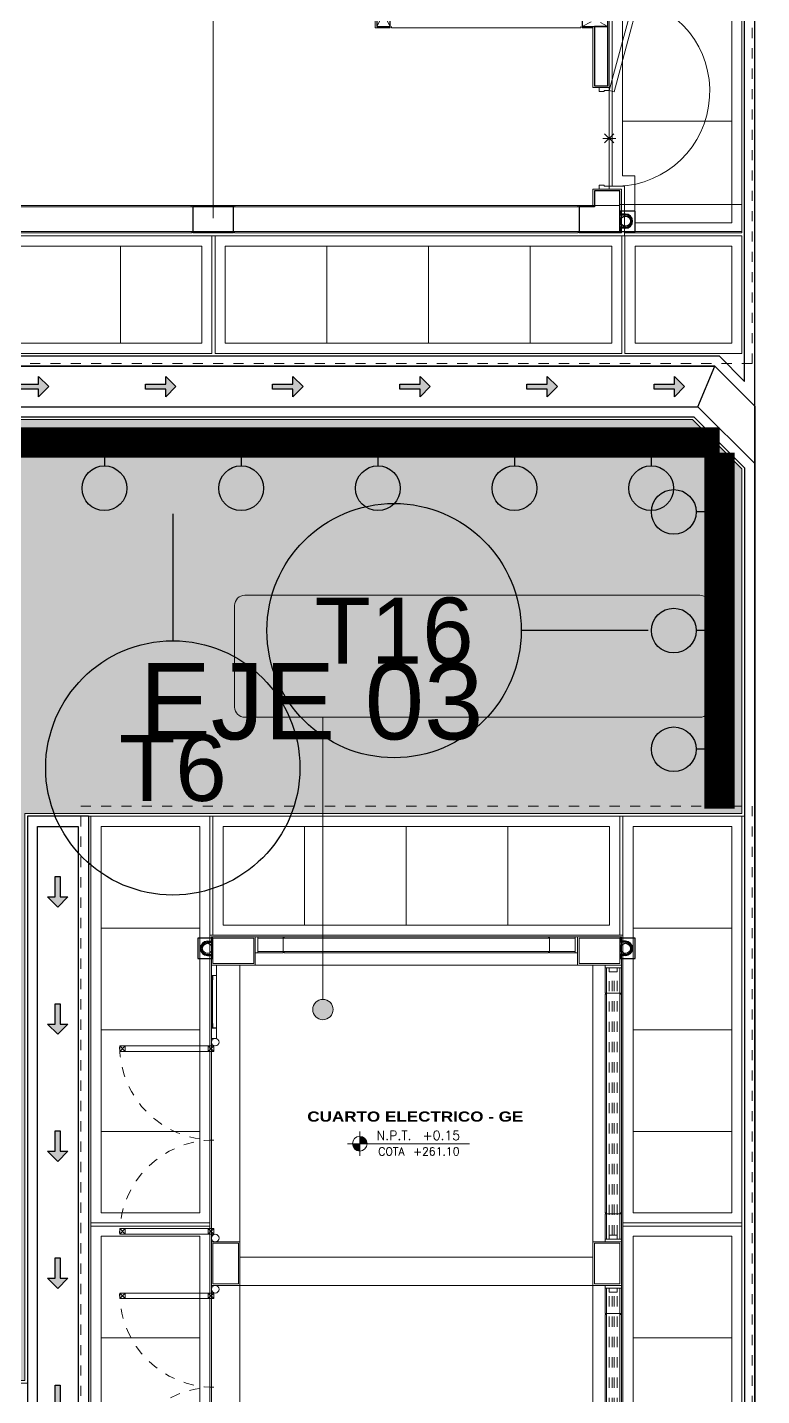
# Model space of a CAD drawing. Header units: metres. Extents: x 349703 to 349913, y 9282546 to 9282694.
# Drawn here: x 349737.86 to 349745.07, y 9282608.92 to 9282622.37 of the extents above; entities that cross this region are included whole.
import ezdxf
from ezdxf.enums import TextEntityAlignment as Align

# ---------------------------------------------------------------- set-up
doc = ezdxf.new("R2010")
doc.units = ezdxf.units.M
doc.header["$LTSCALE"] = 0.25
for name, pattern in [('01 nivel$0$HIDDEN2', [0.1875, 0.125, -0.0625]), ('DASHED2', [0.762, 0.635, -0.127]), ('RAYADA', [0.5, 0.25, -0.25])]:
    doc.linetypes.add(name, pattern=pattern)
for name, color, linetype, lineweight in [('.', 7, 'Continuous', 0), ('0_ CUNETAS', 160, 'Continuous', 5), ('AREA-VERDE', 3, 'CONTINUOUS', 9), ('ARQ-FONDO', 253, 'CONTINUOUS', 9), ('COTAS', 94, 'CONTINUOUS', 18), ('CUNETAS-RED', 5, 'CONTINUOUS', 18), ('EJE-TEXTO', 5, 'CONTINUOUS', 25), ('LLORAD-SIMB', 1, 'CONTINUOUS', 25), ('LLORAD-TEXTO', 1, 'CONTINUOUS', 25), ('LLORAD-TRAMO', 1, 'CONTINUOUS', 70), ('TRAZO', 2, 'Continuous', 13)]:
    doc.layers.add(name, color=color, linetype=linetype, lineweight=lineweight)
doc.styles.add('MOYO2', font='arialbd.ttf', dxfattribs={"width": 1.2})
doc.styles.get("Standard").update_dxf_attribs({"font": 'arial.ttf'})
doc.styles.add('TM-DIM', font='romans.shx')

# ---------------------------------------------------------------- blocks, each defined once
blk = doc.blocks.new('GRG')
at = {"layer": 'ARQ-FONDO'}
blk.add_lwpolyline([(347332.546, 9281726.227), (347332.521, 9281726.227), (347332.521, 9281726.067), (347332.546, 9281726.067)], close=True, dxfattribs=at)
blk = doc.blocks.new('p9')
at = {"layer": 'ARQ-FONDO', "linetype": 'Continuous'}
for p, q in [((3245.23, 1562.596, -0.004), (3245.285, 1562.541, -0.004)), ((3245.23, 1562.541, -0.004), (3245.285, 1562.596, -0.004)), ((3246.107, 1562.596, -0.004), (3246.162, 1562.541, -0.004)), ((3246.107, 1562.541, -0.004), (3246.162, 1562.596, -0.004)), ((3245.23, 1560.786, -0.004), (3245.285, 1560.731, -0.004)), ((3245.23, 1560.731, -0.004), (3245.285, 1560.786, -0.004)), ((3246.107, 1560.786, -0.004), (3246.162, 1560.731, -0.004)), ((3246.107, 1560.731, -0.004), (3246.162, 1560.786, -0.004))]:
    blk.add_line(p, q, dxfattribs=at)
at = {"layer": 'ARQ-FONDO', "linetype": 'Continuous', "elevation": -0.004}
for points in [[(3245.23, 1562.541), (3246.162, 1562.541), (3246.162, 1562.596), (3245.23, 1562.596)], [(3245.23, 1562.541), (3245.23, 1562.596), (3245.285, 1562.596), (3245.285, 1562.541)], [(3246.107, 1562.541), (3246.107, 1562.596), (3246.162, 1562.596), (3246.162, 1562.541)], [(3245.23, 1560.786), (3246.162, 1560.786), (3246.162, 1560.731), (3245.23, 1560.731)], [(3245.23, 1560.731), (3245.23, 1560.786), (3245.285, 1560.786), (3245.285, 1560.731)], [(3246.107, 1560.731), (3246.107, 1560.786), (3246.162, 1560.786), (3246.162, 1560.731)]]:
    blk.add_lwpolyline(points, close=True, dxfattribs=at)
at = {"layer": 'ARQ-FONDO', "linetype": 'RAYADA', "ltscale": 0.7}
for centre, start, end in [((3246.162, 1562.596, -0.004), 180.7041, 270), ((3246.162, 1560.731, -0.004), 89.9997, 179.2959)]:
    blk.add_arc(centre, 0.933, start, end, dxfattribs=at)
blk = doc.blocks.new('584')
at = {"layer": 'ARQ-FONDO', "linetype": 'Continuous'}
for p, q in [((350047.48, 9282567.886), (350047.52, 9282567.886)), ((350047.48, 9282567.806), (350047.48, 9282567.886)), ((350047.52, 9282567.806), (350047.48, 9282567.806)), ((350047.52, 9282567.886), (350047.52, 9282567.806)), ((350050.11, 9282567.806), (350050.11, 9282567.886)), ((350050.11, 9282567.886), (350050.15, 9282567.886)), ((350050.15, 9282567.806), (350050.11, 9282567.806)), ((350050.15, 9282567.806), (350050.15, 9282567.886)), ((350050.63, 9282567.886), (350050.67, 9282567.886)), ((350050.63, 9282567.806), (350050.63, 9282567.886)), ((350050.67, 9282567.806), (350050.63, 9282567.806)), ((350050.67, 9282567.886), (350050.67, 9282567.806))]:
    blk.add_line(p, q, dxfattribs=at)
at = {"layer": 'ARQ-FONDO', "linetype": '01 nivel$0$HIDDEN2'}
for p, q in [((350047.52, 9282567.806), (350047.48, 9282567.806)), ((350050.67, 9282567.806), (350050.63, 9282567.806))]:
    blk.add_line(p, q, dxfattribs=at)
at = {"layer": 'ARQ-FONDO', "linetype": '01 nivel$0$HIDDEN2', "ltscale": 0.5}
for p, q in [((350050.11, 9282567.886), (350047.52, 9282567.886)), ((350050.11, 9282567.856), (350047.52, 9282567.856)), ((350050.11, 9282567.836), (350047.52, 9282567.836)), ((350050.111, 9282567.806), (350047.521, 9282567.806)), ((350054.21, 9282567.886), (350050.67, 9282567.886)), ((350054.21, 9282567.856), (350050.67, 9282567.856)), ((350054.21, 9282567.836), (350050.67, 9282567.836)), ((350054.211, 9282567.806), (350050.671, 9282567.806))]:
    blk.add_line(p, q, dxfattribs=at)
at = {"layer": 'ARQ-FONDO', "ltscale": 0.3}
blk.add_line((350048.175, 9282563.896), (350047.556, 9282563.896, -0.004), dxfattribs=at)
at = {"layer": 'ARQ-FONDO', "linetype": '01 nivel$0$HIDDEN2'}
blk.add_lwpolyline([(350045.89, 9282569.211), (350061.29, 9282569.211), (350061.29, 9282562.611), (350045.89, 9282562.611)], close=True, dxfattribs=at)
at = {"layer": 'ARQ-FONDO'}
for points in [[(350045.99, 9282569.111), (350061.19, 9282569.111), (350061.19, 9282562.711), (350045.99, 9282562.711)], [(350046.09, 9282569.011), (350049.89, 9282569.011), (350049.89, 9282568.041), (350046.09, 9282568.041)], [(350050.12, 9282569.011), (350053.92, 9282569.011), (350053.92, 9282568.041), (350050.12, 9282568.041)], [(350047.16, 9282567.941), (350060.02, 9282567.941), (350060.02, 9282563.881), (350047.16, 9282563.881)], [(350047.19, 9282567.911), (350047.44, 9282567.911), (350047.44, 9282567.511), (350047.19, 9282567.511)], [(350047.48, 9282567.781), (350047.48, 9282567.911), (350047.73, 9282567.911), (350047.73, 9282567.781)], [(350047.48, 9282567.911), (350050.15, 9282567.911), (350050.15, 9282567.781), (350047.48, 9282567.781)], [(350049.9, 9282567.781), (350049.9, 9282567.911), (350050.15, 9282567.911), (350050.15, 9282567.781)], [(350050.19, 9282567.911), (350050.59, 9282567.911), (350050.59, 9282567.661), (350050.19, 9282567.661)], [(350050.63, 9282567.781), (350050.63, 9282567.911), (350050.88, 9282567.911), (350050.88, 9282567.781)], [(350050.63, 9282567.911), (350054.25, 9282567.911), (350054.25, 9282567.781), (350050.63, 9282567.781)], [(350047.06, 9282567.811), (350046.09, 9282567.811), (350046.09, 9282564.011), (350047.06, 9282564.011)], [(350047.19, 9282567.471), (350047.32, 9282567.471), (350047.32, 9282564.351), (350047.19, 9282564.351)], [(350047.19, 9282567.471), (350047.32, 9282567.471), (350047.32, 9282567.221), (350047.19, 9282567.221)], [(350047.19, 9282564.351), (350047.32, 9282564.351), (350047.32, 9282564.601), (350047.19, 9282564.601)], [(350047.19, 9282564.311), (350047.44, 9282564.311), (350047.44, 9282563.911), (350047.19, 9282563.911)], [(350050.19, 9282564.161), (350050.59, 9282564.161), (350050.59, 9282563.911), (350050.19, 9282563.911)], [(350046.09, 9282563.781), (350049.89, 9282563.781), (350049.89, 9282562.811), (350046.09, 9282562.811)], [(350050.12, 9282563.781), (350053.92, 9282563.781), (350053.92, 9282562.811), (350050.12, 9282562.811)]]:
    blk.add_lwpolyline(points, close=True, dxfattribs=at)
for points in [[(350045.99, 9282569.111), (350049.99, 9282569.111), (350049.99, 9282567.941), (350045.99, 9282567.941), (350045.99, 9282569.111)], [(350047.09, 9282568.041), (350047.09, 9282569.011)], [(350048.09, 9282568.041), (350048.09, 9282569.011)], [(350049.09, 9282568.041), (350049.09, 9282569.011)], [(350050.02, 9282569.111), (350054.02, 9282569.111), (350054.02, 9282567.941), (350050.02, 9282567.941), (350050.02, 9282569.111)], [(350051.12, 9282568.041), (350051.12, 9282569.011)], [(350047.16, 9282567.911), (350045.99, 9282567.911), (350045.99, 9282563.911), (350047.16, 9282563.911), (350047.16, 9282567.911)], [(350047.06, 9282566.811), (350046.09, 9282566.811)], [(350047.06, 9282565.811), (350046.09, 9282565.811)], [(350047.06, 9282564.811), (350046.09, 9282564.811)], [(350045.99, 9282563.881), (350049.99, 9282563.881), (350049.99, 9282562.711), (350045.99, 9282562.711), (350045.99, 9282563.881)], [(350050.02, 9282563.881), (350054.02, 9282563.881), (350054.02, 9282562.711), (350050.02, 9282562.711), (350050.02, 9282563.881)], [(350047.09, 9282562.811), (350047.09, 9282563.781)], [(350048.09, 9282562.811), (350048.09, 9282563.781)], [(350049.09, 9282562.811), (350049.09, 9282563.781)], [(350051.12, 9282562.811), (350051.12, 9282563.781)]]:
    blk.add_lwpolyline(points, dxfattribs=at)
at = {"layer": 'ARQ-FONDO', "ltscale": 0.7}
for points in [[(350047.175, 9282567.926), (350047.455, 9282567.926), (350047.455, 9282567.496), (350047.175, 9282567.496)], [(350050.175, 9282567.926), (350047.455, 9282567.926), (350047.455, 9282567.646), (350050.175, 9282567.646)], [(350050.605, 9282567.926), (350054.275, 9282567.926), (350054.275, 9282567.646), (350050.605, 9282567.646)], [(350050.605, 9282567.646), (350050.325, 9282567.646), (350050.325, 9282564.176), (350050.605, 9282564.176)], [(350047.455, 9282567.496), (350047.175, 9282567.496), (350047.175, 9282564.326), (350047.455, 9282564.326)], [(350050.175, 9282564.176), (350047.455, 9282564.176), (350047.455, 9282563.896), (350050.175, 9282563.896)], [(350050.605, 9282564.176), (350054.275, 9282564.176), (350054.275, 9282563.896), (350050.605, 9282563.896)]]:
    blk.add_lwpolyline(points, close=True, dxfattribs=at)
at = {"layer": 'ARQ-FONDO', "lineweight": -2}
for points in [[(350047.73, 9282567.766), (350047.48, 9282567.766), (350047.48, 9282567.926), (350047.73, 9282567.926)], [(350047.74, 9282567.926), (350047.74, 9282567.911), (350047.73, 9282567.911), (350047.73, 9282567.926)], [(350047.74, 9282567.926), (350049.89, 9282567.926)], [(350049.9, 9282567.926), (350049.9, 9282567.911), (350049.89, 9282567.911), (350049.89, 9282567.926)], [(350049.9, 9282567.926), (350050.15, 9282567.926), (350050.15, 9282567.766), (350049.9, 9282567.766)], [(350050.88, 9282567.766), (350050.63, 9282567.766), (350050.63, 9282567.926), (350050.88, 9282567.926)], [(350050.89, 9282567.926), (350050.89, 9282567.911), (350050.88, 9282567.911), (350050.88, 9282567.926)], [(350050.89, 9282567.926), (350053.99, 9282567.926)], [(350047.74, 9282567.766), (350047.74, 9282567.781), (350047.73, 9282567.781), (350047.73, 9282567.766)], [(350049.9, 9282567.766), (350049.9, 9282567.781), (350049.89, 9282567.781), (350049.89, 9282567.766)], [(350050.89, 9282567.766), (350050.89, 9282567.781), (350050.88, 9282567.781), (350050.88, 9282567.766)], [(350049.89, 9282567.766), (350047.74, 9282567.766)], [(350053.99, 9282567.766), (350050.89, 9282567.766)], [(350047.175, 9282567.221), (350047.175, 9282567.471), (350047.335, 9282567.471), (350047.335, 9282567.221)], [(350047.175, 9282567.221), (350047.19, 9282567.221), (350047.19, 9282567.211), (350047.175, 9282567.211)], [(350047.175, 9282564.611), (350047.175, 9282567.211)], [(350047.335, 9282567.221), (350047.32, 9282567.221), (350047.32, 9282567.211), (350047.335, 9282567.211)], [(350047.335, 9282567.211), (350047.335, 9282564.611)], [(350047.175, 9282564.611), (350047.19, 9282564.611), (350047.19, 9282564.601), (350047.175, 9282564.601)], [(350047.335, 9282564.601), (350047.335, 9282564.351), (350047.175, 9282564.351), (350047.175, 9282564.601)], [(350047.335, 9282564.611), (350047.32, 9282564.611), (350047.32, 9282564.601), (350047.335, 9282564.601)]]:
    blk.add_lwpolyline(points, dxfattribs=at)
for points in [[(350050.175, 9282567.926), (350050.605, 9282567.926), (350050.605, 9282567.646), (350050.175, 9282567.646)], [(350047.175, 9282564.326), (350047.455, 9282564.326), (350047.455, 9282563.896), (350047.175, 9282563.896)], [(350050.175, 9282564.176), (350050.605, 9282564.176), (350050.605, 9282563.896), (350050.175, 9282563.896)]]:
    blk.add_lwpolyline(points, close=True, dxfattribs=at)
at = {"layer": 'ARQ-FONDO', "ltscale": 0.3, "elevation": 0.002}
blk.add_lwpolyline([(350047.556, 9282563.944), (350047.556, 9282563.896), (350047.455, 9282563.896), (350047.455, 9282563.944)], close=True, dxfattribs=at)
at = {"layer": 'ARQ-FONDO', "linetype": 'Continuous', "ltscale": 0.3, "elevation": 0.004}
for points in [[(350047.558, 9282563.944), (350047.555, 9282563.944), (350047.555, 9282563.899), (350047.6, 9282563.899), (350047.6, 9282563.901), (350047.558, 9282563.901)], [(350047.564, 9282563.906), (350047.6, 9282563.906), (350047.6, 9282563.909), (350047.564, 9282563.909)]]:
    blk.add_lwpolyline(points, close=True, dxfattribs=at)
at = {"layer": 'ARQ-FONDO', "ltscale": 0.3}
for points in [[(350048.075, 9282563.944), (350047.556, 9282563.944), (350047.556, 9282563.896), (350048.075, 9282563.896)], [(350048.075, 9282563.944), (350048.075, 9282563.896), (350048.175, 9282563.896), (350048.175, 9282563.944)]]:
    blk.add_lwpolyline(points, close=True, dxfattribs=at)
at = {"layer": 'ARQ-FONDO', "linetype": 'Continuous', "ltscale": 0.3, "const_width": 0.00223, "elevation": 0.002}
for points in [[(350047.591, 9282563.904, -1), (350047.589, 9282563.904, -1)], [(350047.625, 9282563.904, -1), (350047.623, 9282563.904, -1)], [(350047.671, 9282563.904, -1), (350047.669, 9282563.904, -1)], [(350047.717, 9282563.904, -1), (350047.714, 9282563.904, -1)], [(350047.762, 9282563.904, -1), (350047.76, 9282563.904, -1)], [(350047.797, 9282563.904, -1), (350047.794, 9282563.904, -1)], [(350047.831, 9282563.904, -1), (350047.829, 9282563.904, -1)], [(350047.877, 9282563.904, -1), (350047.874, 9282563.904, -1)], [(350047.911, 9282563.904, -1), (350047.909, 9282563.904, -1)], [(350047.946, 9282563.904, -1), (350047.944, 9282563.904, -1)], [(350047.992, 9282563.904, -1), (350047.989, 9282563.904, -1)], [(350048.021, 9282563.904, -1), (350048.018, 9282563.904, -1)], [(350048.061, 9282563.904, -1), (350048.058, 9282563.904, -1)]]:
    blk.add_lwpolyline(points, format="xyb", close=True, dxfattribs=at)
at = {"layer": 'ARQ-FONDO', "ltscale": 0.3, "elevation": 0.002}
for points in [[(350048.065, 9282563.906), (350047.6, 9282563.906)], [(350048.072, 9282563.901), (350047.6, 9282563.901)]]:
    blk.add_lwpolyline(points, dxfattribs=at)
at = {"layer": 'ARQ-FONDO', "linetype": 'Continuous', "ltscale": 0.3}
for points in [[(350048.072, 9282563.944), (350048.075, 9282563.944), (350048.075, 9282563.899), (350048.029, 9282563.899), (350048.029, 9282563.901), (350048.072, 9282563.901)], [(350048.065, 9282563.906), (350048.029, 9282563.906), (350048.029, 9282563.909), (350048.065, 9282563.909)]]:
    blk.add_lwpolyline(points, close=True, dxfattribs=at)
for centre in [(350048.212, 9282563.933), (350050.138, 9282563.933), (350050.642, 9282563.933)]:
    blk.add_circle(centre, 0.0372, dxfattribs=at)
at = {"layer": 'ARQ-FONDO'}
for p, rotation in [((697380.001, 18564293.994), 180), ((697382.696, 18564293.994), 180), ((697383.151, 18564293.994), 180), ((9631773.402, 8935234.95), 90.00000000000003)]:
    blk.add_blockref('GRG', p, dxfattribs=dict(at, rotation=rotation))
at = {"layer": 'ARQ-FONDO', "xscale": -1, "rotation": 90}
blk.add_blockref('GRG', (9631773.402, 9629896.873), dxfattribs=at)
at = {"layer": 'ARQ-FONDO', "yscale": 0.9926736795837195, "zscale": 0.9926736795837195}
for p, xscale, rotation in [((351599.397, 9279341.54, 0.004), 0.9926736795837195, 90.00000000000003), ((348501.383, 9279341.54, 0.004), -0.9926736795837195, 270)]:
    blk.add_blockref('p9', p, dxfattribs=dict(at, xscale=xscale, rotation=rotation))
blk = doc.blocks.new('SCL_COL REC_CA - SCL_COL REC_CA f_c_175kg_cm²_CN-1_0_13x0_25-4199369-2_N_T_N _0_00')
at = {"layer": 'ARQ-FONDO', "linetype": 'DASHED2', "ltscale": 0.1}
for p, q in [((0.065, -0.125), (-0.065, 0.125)), ((-0.065, -0.125), (0.065, 0.125))]:
    blk.add_line(p, q, dxfattribs=at)
at = {"layer": 'ARQ-FONDO', "lineweight": 30, "ltscale": 0.1}
blk.add_lwpolyline([(-0.065, 0.125), (-0.065, -0.125), (0.065, -0.125), (0.065, 0.125)], close=True, dxfattribs=at)
blk = doc.blocks.new('estructuras modulo baño')
at = {"layer": 'ARQ-FONDO'}
for p, q in [((374680.422, 9249049.253), (374680.662, 9249049.253)), ((374680.422, 9249042.053), (374680.662, 9249042.053))]:
    blk.add_line(p, q, dxfattribs=at)
at = {"layer": 'ARQ-FONDO', "lineweight": 30}
for points in [[(374683.572, 9249049.403), (374684.372, 9249049.403), (374684.372, 9249049.653), (374684.097, 9249049.653), (374684.097, 9249049.803), (374683.847, 9249049.803), (374683.847, 9249049.653), (374683.572, 9249049.653)], [(374680.422, 9249049.653), (374680.822, 9249049.653), (374680.822, 9249049.403), (374680.662, 9249049.403), (374680.662, 9249049.253), (374680.422, 9249049.253)], [(374687.522, 9249049.653), (374687.122, 9249049.653), (374687.122, 9249049.403), (374687.282, 9249049.403), (374687.282, 9249049.253), (374687.522, 9249049.253)], [(374680.662, 9249045.853), (374680.422, 9249045.853), (374680.422, 9249045.453), (374680.662, 9249045.453)], [(374687.522, 9249045.853), (374687.282, 9249045.853), (374687.282, 9249045.453), (374687.522, 9249045.453)], [(374680.422, 9249041.653), (374680.822, 9249041.653), (374680.822, 9249041.903), (374680.662, 9249041.903), (374680.662, 9249042.053), (374680.422, 9249042.053)], [(374687.522, 9249041.653), (374687.122, 9249041.653), (374687.122, 9249041.903), (374687.282, 9249041.903), (374687.282, 9249042.053), (374687.522, 9249042.053)], [(374683.572, 9249041.903), (374683.572, 9249041.653), (374683.847, 9249041.653), (374683.847, 9249041.503), (374684.097, 9249041.503), (374684.097, 9249041.653), (374684.372, 9249041.653), (374684.372, 9249041.903)], [(374687.082, 9249041.773), (374687.082, 9249041.903), (374686.562, 9249041.903), (374686.562, 9249041.773)]]:
    blk.add_lwpolyline(points, close=True, dxfattribs=at)
blk.add_lwpolyline([(374682.437, 9249041.903), (374681.852, 9249041.903), (374681.852, 9249041.773), (374682.437, 9249041.773), (374682.437, 9249041.903)], dxfattribs=at)
at = {"layer": 'ARQ-FONDO'}
for p, rotation in [((374680.987, 9249049.468), 89.99999999999991), ((374683.407, 9249049.468), 270), ((374684.537, 9249049.468), 270), ((374686.957, 9249049.468), 270), ((374683.972, 9249049.238), 180), ((374683.972, 9249046.698), 180), ((374683.972, 9249044.038), 180), ((374682.562, 9249043.978), 270), ((374685.407, 9249043.978), 270), ((374682.502, 9249041.898), 180), ((374685.467, 9249041.898), 180), ((374683.407, 9249041.838), 270)]:
    blk.add_blockref('SCL_COL REC_CA - SCL_COL REC_CA f_c_175kg_cm²_CN-1_0_13x0_25-4199369-2_N_T_N _0_00', p, dxfattribs=dict(at, rotation=rotation))
blk = doc.blocks.new('PUERTA 1m A 180GRADOS')
at = {"layer": 'ARQ-FONDO', "lineweight": 0, "ltscale": 2}
for p, q in [((-64665.992, 27125.511), (-64665.952, 27125.511)), ((-64665.992, 27125.511), (-64665.992, 27125.411)), ((-64665.962, 27125.461), (-64665.962, 27125.411)), ((-64665.952, 27125.461), (-64665.962, 27125.461)), ((-64665.952, 27125.511), (-64665.952, 27125.461)), ((-64665.032, 27125.511), (-64664.992, 27125.511)), ((-64665.032, 27125.511), (-64665.032, 27125.461)), ((-64665.022, 27125.461), (-64665.032, 27125.461)), ((-64665.022, 27125.461), (-64665.022, 27125.411)), ((-64664.992, 27125.511), (-64664.992, 27125.411)), ((-64665.962, 27125.411), (-64666.87, 27125.167)), ((-64665.949, 27125.362), (-64666.857, 27125.119)), ((-64665.992, 27125.411), (-64665.962, 27125.411)), ((-64665.949, 27125.362), (-64665.962, 27125.411)), ((-64664.992, 27125.411), (-64665.022, 27125.411)), ((-64666.87, 27125.167), (-64666.857, 27125.119))]:
    blk.add_line(p, q, dxfattribs=at)
blk.add_arc((-64665.954, 27125.356), 0.934, 194.727, 3.3306, dxfattribs=at)
blk = doc.blocks.new('CAMBIO DE PISO')
at = {"layer": 'ARQ-FONDO'}
for p, q in [((-99.495, 41.505), (-98.978, 41.505)), ((-99.42, 41.688), (-99.054, 41.322)), ((-99.42, 41.322), (-99.054, 41.688)), ((-99.237, 41.764), (-99.237, 41.247))]:
    blk.add_line(p, q, dxfattribs=at)
blk = doc.blocks.new('VEREDA BALÑO PUBLICO')
at = {"layer": 'ARQ-FONDO', "linetype": '01 nivel$0$HIDDEN2'}
blk.add_lwpolyline([(350159.166, 9282605.317), (350168.866, 9282605.317), (350168.866, 9282594.717), (350159.166, 9282594.717)], close=True, dxfattribs=at)
at = {"layer": 'ARQ-FONDO'}
for points in [[(350159.266, 9282605.217), (350163.266, 9282605.217), (350163.266, 9282603.942), (350160.911, 9282603.942), (350160.911, 9282604.058), (350160.421, 9282604.058), (350159.266, 9282604.058), (350159.266, 9282605.217)], [(350163.296, 9282605.217), (350167.296, 9282605.217), (350167.296, 9282604.062), (350167.121, 9282604.062), (350167.121, 9282603.942), (350164.461, 9282603.942), (350164.461, 9282604.062), (350164.186, 9282604.062), (350164.186, 9282604.212), (350163.846, 9282604.212), (350163.846, 9282604.062), (350163.571, 9282604.062), (350163.571, 9282603.942), (350163.296, 9282603.942), (350163.296, 9282605.217)], [(350167.326, 9282604.062), (350168.766, 9282604.062), (350168.766, 9282605.217), (350167.326, 9282605.217), (350167.326, 9282604.062)], [(350160.421, 9282604.028), (350160.421, 9282600.028), (350159.266, 9282600.028), (350159.266, 9282604.028), (350160.421, 9282604.028)], [(350168.766, 9282604.032), (350168.766, 9282600.032), (350167.611, 9282600.032), (350167.611, 9282604.032), (350168.766, 9282604.032)], [(350160.421, 9282599.998), (350160.421, 9282595.998), (350159.266, 9282595.998), (350159.266, 9282599.998), (350160.421, 9282599.998)], [(350168.766, 9282600.002), (350168.766, 9282596.002), (350167.611, 9282596.002), (350167.611, 9282600.002), (350168.766, 9282600.002)], [(350160.451, 9282594.817), (350164.451, 9282594.817), (350164.451, 9282595.972), (350164.186, 9282595.972), (350164.186, 9282595.822), (350163.846, 9282595.822), (350163.846, 9282595.972), (350163.571, 9282595.972), (350163.571, 9282596.092), (350160.911, 9282596.092), (350160.911, 9282595.972), (350160.451, 9282595.972), (350160.451, 9282594.817)], [(350164.481, 9282596.092), (350167.121, 9282596.092), (350167.121, 9282595.972), (350167.581, 9282595.972), (350167.581, 9282594.817), (350164.481, 9282594.817), (350164.481, 9282596.092)], [(350160.421, 9282595.968), (350160.421, 9282594.817), (350159.266, 9282594.817), (350159.266, 9282595.968), (350160.421, 9282595.968)], [(350168.766, 9282595.972), (350168.766, 9282594.817), (350167.611, 9282594.817), (350167.611, 9282595.972), (350168.766, 9282595.972)]]:
    blk.add_lwpolyline(points, dxfattribs=at)
at = {"layer": 'ARQ-FONDO', "flags": 128}
for points in [[(350159.366, 9282605.117), (350163.166, 9282605.117), (350163.166, 9282604.042), (350161.011, 9282604.042), (350161.011, 9282604.158), (350160.421, 9282604.158), (350159.366, 9282604.158)], [(350163.396, 9282605.117), (350167.196, 9282605.117), (350167.196, 9282604.162), (350167.021, 9282604.162), (350167.021, 9282604.042), (350164.561, 9282604.042), (350164.561, 9282604.162), (350164.286, 9282604.162), (350164.286, 9282604.312), (350163.746, 9282604.312), (350163.746, 9282604.162), (350163.471, 9282604.162), (350163.471, 9282604.042), (350163.396, 9282604.042)], [(350167.426, 9282604.162), (350168.666, 9282604.162), (350168.666, 9282605.117), (350167.426, 9282605.117)], [(350160.321, 9282603.928), (350160.321, 9282600.128), (350159.366, 9282600.128), (350159.366, 9282603.928)], [(350168.666, 9282603.932), (350168.666, 9282600.132), (350167.711, 9282600.132), (350167.711, 9282603.932)], [(350160.321, 9282599.898), (350160.321, 9282596.098), (350159.366, 9282596.098), (350159.366, 9282599.898)], [(350168.666, 9282599.902), (350168.666, 9282596.102), (350167.711, 9282596.102), (350167.711, 9282599.902)], [(350160.551, 9282594.917), (350164.351, 9282594.917), (350164.351, 9282595.872), (350164.286, 9282595.872), (350164.286, 9282595.722), (350163.746, 9282595.722), (350163.746, 9282595.872), (350163.471, 9282595.872), (350163.471, 9282595.992), (350161.011, 9282595.992), (350161.011, 9282595.872), (350160.551, 9282595.872)], [(350164.581, 9282595.992), (350167.021, 9282595.992), (350167.021, 9282595.872), (350167.481, 9282595.872), (350167.481, 9282594.917), (350164.581, 9282594.917)], [(350160.321, 9282595.868), (350160.321, 9282594.917), (350159.366, 9282594.917), (350159.366, 9282595.868)], [(350168.666, 9282595.872), (350168.666, 9282594.921), (350167.711, 9282594.921), (350167.711, 9282595.872)]]:
    blk.add_lwpolyline(points, close=True, dxfattribs=at)
for points in [[(350160.366, 9282604.158), (350160.366, 9282605.117)], [(350161.366, 9282604.042), (350161.366, 9282605.117)], [(350162.366, 9282604.042), (350162.366, 9282605.117)], [(350164.396, 9282604.042), (350164.396, 9282605.117)], [(350165.396, 9282604.042), (350165.396, 9282605.117)], [(350166.396, 9282604.042), (350166.396, 9282605.117)], [(350160.321, 9282602.928), (350159.366, 9282602.928)], [(350168.666, 9282602.932), (350167.711, 9282602.932)], [(350160.321, 9282601.928), (350159.366, 9282601.928)], [(350168.666, 9282601.932), (350167.711, 9282601.932)], [(350160.321, 9282600.928), (350159.366, 9282600.928)], [(350168.666, 9282600.932), (350167.711, 9282600.932)], [(350160.321, 9282598.898), (350159.366, 9282598.898)], [(350168.666, 9282598.902), (350167.711, 9282598.902)], [(350160.321, 9282597.898), (350159.366, 9282597.898)], [(350168.666, 9282597.902), (350167.711, 9282597.902)], [(350160.321, 9282596.898), (350159.366, 9282596.898)], [(350168.666, 9282596.902), (350167.711, 9282596.902)], [(350161.551, 9282595.992), (350161.551, 9282594.917)], [(350162.551, 9282595.992), (350162.551, 9282594.917)], [(350165.581, 9282595.992), (350165.581, 9282594.917)], [(350166.581, 9282595.992), (350166.581, 9282594.917)], [(350163.551, 9282595.872), (350163.551, 9282594.917)]]:
    blk.add_lwpolyline(points, dxfattribs=at)
blk = doc.blocks.new('DQWJNDQW')
at = {"layer": 'ARQ-FONDO', "lineweight": 0}
for p, q in [((350160.466, 9282603.617), (350160.466, 9282600.217)), ((350160.706, 9282600.217), (350160.706, 9282603.617)), ((350160.466, 9282599.817), (350160.466, 9282596.417)), ((350160.706, 9282599.817), (350160.466, 9282599.817)), ((350160.706, 9282596.417), (350160.706, 9282599.817)), ((350163.936, 9282598.422), (350162.466, 9282598.422)), ((350160.706, 9282596.432), (350160.721, 9282596.432)), ((350160.911, 9282596.122), (350161.851, 9282596.122))]:
    blk.add_line(p, q, dxfattribs=at)
at = {"layer": 'ARQ-FONDO', "lineweight": 0, "ltscale": 2}
blk.add_line((350160.596, 9282600.017), (350168.651, 9282600.017), dxfattribs=at)
blk.add_lwpolyline([(350160.731, 9282604.017), (350160.731, 9282605.102), (350160.466, 9282605.102), (350160.466, 9282594.817), (350160.731, 9282594.817), (350160.731, 9282596.017), (350160.721, 9282596.017), (350160.721, 9282604.017), (350160.731, 9282604.017)], dxfattribs=at)
at = {"layer": 'ARQ-FONDO'}
blk.add_lwpolyline([(350163.571, 9282596.092), (350160.911, 9282596.092), (350160.911, 9282595.972), (350160.421, 9282595.972), (350160.421, 9282604.058)], dxfattribs=at)
at = {"layer": 'ARQ-FONDO', "lineweight": 0}
for points in [[(350160.466, 9282600.227), (350160.451, 9282600.227), (350160.451, 9282603.607), (350160.466, 9282603.607)], [(350160.706, 9282600.232), (350160.721, 9282600.232), (350160.721, 9282603.602), (350160.706, 9282603.602)], [(350160.466, 9282599.817), (350160.451, 9282599.817), (350160.451, 9282600.217), (350160.466, 9282600.217)], [(350160.706, 9282599.817), (350160.721, 9282599.817), (350160.721, 9282600.217), (350160.706, 9282600.217)], [(350160.466, 9282596.427), (350160.451, 9282596.427), (350160.451, 9282599.807), (350160.466, 9282599.807)], [(350160.721, 9282596.432), (350160.721, 9282599.802), (350160.706, 9282599.802)], [(350162.466, 9282598.422), (350162.466, 9282598.277), (350162.481, 9282598.277)], [(350162.481, 9282598.262), (350162.466, 9282598.262), (350162.466, 9282596.402), (350162.481, 9282596.402)], [(350162.481, 9282596.387), (350162.466, 9282596.387), (350162.466, 9282596.282), (350161.881, 9282596.282), (350161.881, 9282596.122), (350163.311, 9282596.122), (350163.311, 9282596.137)]]:
    blk.add_lwpolyline(points, dxfattribs=at)
blk.add_lwpolyline([(350160.451, 9282596.002), (350160.881, 9282596.002), (350160.881, 9282596.282), (350160.721, 9282596.282), (350160.721, 9282596.417), (350160.451, 9282596.417)], close=True, dxfattribs=at)
at = {"layer": 'ARQ-FONDO'}
blk.add_blockref('VEREDA BALÑO PUBLICO', (0, 0), dxfattribs=at)
at = {"layer": 'ARQ-FONDO', "lineweight": 0}
blk.add_blockref('estructuras modulo baño', (-24519.956, 33554.364), dxfattribs=at)
at = {"layer": 'ARQ-FONDO', "lineweight": 0, "xscale": -1, "rotation": 359.999920700898}
blk.add_blockref('PUERTA 1m A 180GRADOS', (285495.851, 9255470.801), dxfattribs=at)
at = {"layer": 'ARQ-FONDO', "lineweight": 0, "xscale": 0.2500000000000008, "yscale": 0.2500000000000008, "zscale": 0.2500000000000008, "rotation": 90}
blk.add_blockref('CAMBIO DE PISO', (350171.757, 9282620.931), dxfattribs=at)
blk = doc.blocks.new('*U591')
h = blk.add_hatch(color=251)
h.paths.add_polyline_path([(0.75, -0.172), (0.75, -0.232), (0.81, -0.232, 0.414214)])
h.paths.add_polyline_path([(0.75, -0.232), (0.69, -0.232, 0.414214), (0.75, -0.292)])
at = {"color": 2}
for p, q in [((0.75, -0.132), (0.75, -0.332)), ((0.65, -0.232), (1.65, -0.232))]:
    blk.add_line(p, q, dxfattribs=at)
blk.add_circle((0.75, -0.232), 0.06, dxfattribs=at)
at = {"color": 2, "style": 'TM-DIM'}
blk.add_text('COTA', height=0.065, rotation=360, dxfattribs=at).set_placement((1.009, -0.328), align=Align.CENTER)
for tag, p, height in [('NIV_P', (0.888, -0.202), 0.075), ('VALOR_P', (1.264, -0.202), 0.075), ('COTA_P', (1.188, -0.328), 0.065)]:
    blk.add_attdef(tag, p, '', height=height, rotation=360, dxfattribs=at)
blk = doc.blocks.new('SERVIXIOS GENERALE')
at = {"layer": 'ARQ-FONDO', "xscale": 1.199999999999999, "yscale": 1.199999999999999, "zscale": 1.199999999999999}
for p in [(349740.265, 9282620.541), (349740.198, 9282616.868), (349740.358, 9282613.812), (349740.421, 9282612.391), (349740.255, 9282610.665, 0)]:
    blk.add_blockref('*U591', p, dxfattribs=at).add_auto_attribs({'NIV_P': 'N.P.T.', 'COTA_P': '+261.10', 'VALOR_P': '+0.15'})
at = {"layer": 'ARQ-FONDO', "lineweight": -2, "char_height": 0.1, "attachment_point": 8, "style": 'MOYO2'}
for s, insert, width in [('CUARTO ELECTRICO - GE', (349741.711, 9282620.478), 2.66669), ('CUARTO ELECTRICO - SUB ESTACION', (349741.708, 9282616.793), 2.66669), ('TABLERO GENERAL', (349741.78, 9282613.711), 1.21521), ('\\pxqc;CTO. LIMPIEZA', (349741.867, 9282612.308), 1.21521), ('\\pxqc;MAESTRANZA', (349741.663, 9282610.588, 0), 1.21521)]:
    blk.add_mtext(s, dxfattribs=dict(at, insert=insert, width=width))
blk = doc.blocks.new('*U947')
at = {"layer": 'cotas', "true_color": 0x000000}
h = blk.add_hatch(color=18, dxfattribs=at)
h.dxf.hatch_style = 1
edge = h.paths.add_edge_path()
edge.add_arc((2841.421, 1652.807), 0.1, 0, 360)
at = {"layer": 'TRAZO', "color": 18, "true_color": 0x000000}
for p, q in [((2841.421, 1652.707), (2841.421, 1649.933)), ((2840.653, 1649.933), (2845.126, 1649.933)), ((2840.553, 1648.833), (2840.553, 1649.833)), ((2845.226, 1649.833), (2845.226, 1648.833)), ((2840.653, 1648.733), (2845.126, 1648.733))]:
    blk.add_line(p, q, dxfattribs=at)
blk.add_circle((2841.421, 1652.807), 0.1, dxfattribs=at)
for centre, start, end in [((2840.653, 1649.833), 90, 180), ((2845.126, 1649.833), 0, 90), ((2840.653, 1648.833), 180, 270), ((2845.126, 1648.833), 270, 0)]:
    blk.add_arc(centre, 0.1, start, end, dxfattribs=at)
blk = doc.blocks.new('*U2197')
at = {"layer": '.', "lineweight": 30}
h = blk.add_hatch(color=1, dxfattribs=at)
h.dxf.hatch_style = 1
h.paths.add_polyline_path([(-0.025, -0.05), (-0.1, -0.05), (0, -0.15), (0.1, -0.05), (0.025, -0.05), (0.025, 0.15), (-0.025, 0.15)])
at = {"layer": '0_ CUNETAS', "color": 1, "lineweight": 30}
blk.add_lwpolyline([(-0.1, -0.05), (-0.025, -0.05), (-0.025, 0.15), (0.025, 0.15), (0.025, -0.05), (0.1, -0.05), (0, -0.15)], close=True, dxfattribs=at)
blk = doc.blocks.new('*U2198')
at = {"layer": '0_ CUNETAS', "color": 0, "linetype": 'ByBlock', "lineweight": -2, "transparency": 16777216}
for p in [(0, 13.75), (0, 12.5), (0, 11.25), (0, 10), (0, 8.75)]:
    blk.add_blockref('*U2197', p, dxfattribs=at)
blk = doc.blocks.new('*U2175')
at = {"layer": '.', "lineweight": 30}
h = blk.add_hatch(color=1, dxfattribs=at)
h.dxf.hatch_style = 1
h.paths.add_polyline_path([(-0.025, -0.05), (-0.1, -0.05), (0, -0.15), (0.1, -0.05), (0.025, -0.05), (0.025, 0.15), (-0.025, 0.15)])
at = {"layer": '0_ CUNETAS', "color": 1, "lineweight": 30}
blk.add_lwpolyline([(-0.1, -0.05), (-0.025, -0.05), (-0.025, 0.15), (0.025, 0.15), (0.025, -0.05), (0.1, -0.05), (0, -0.15)], close=True, dxfattribs=at)
blk = doc.blocks.new('*U2187')
at = {"layer": '0_ CUNETAS', "color": 0, "linetype": 'ByBlock', "lineweight": -2, "transparency": 16777216}
for p in [(0, 6.25), (0, 5), (0, 3.75), (0, 2.5), (0, 1.25), (0, 0)]:
    blk.add_blockref('*U2175', p, dxfattribs=at)
blk = doc.blocks.new('montante')
at = {"layer": 'ARQ-FONDO', "lineweight": 30}
for p, q in [((0, 0.07), (0.045, 0.07)), ((0, 0.06), (0.055, 0.06)), ((0.045, 0.07), (0.045, 0.095)), ((0, -0.06), (0.055, -0.06)), ((0, -0.07), (0.045, -0.07)), ((0.045, -0.07), (0.045, -0.095))]:
    blk.add_line(p, q, dxfattribs=at)
blk.add_lwpolyline([(-0.095, 0.1), (-0.095, -0.1), (0.055, -0.1), (0.055, 0.1)], close=True, dxfattribs=at)
blk.add_circle((0, 0), 0.05, dxfattribs=at)
for centre, radius, start, end in [((0, 0), 0.07, 90, 270), ((0, 0), 0.06, 90, 270), ((0.05, 0.095), 0.005, 0, 180), ((0.05, -0.095), 0.005, 180, 0)]:
    blk.add_arc(centre, radius, start, end, dxfattribs=at)
blk = doc.blocks.new('drenaje')
at = {"layer": 'CUNETAS-RED', "lineweight": 30}
for p, q in [((26.75, -56.649), (26.75, -18.982)), ((26.85, -56.89), (26.85, -18.982)), ((16.014, -56.497), (26.457, -56.497)), ((16.055, -56.397), (26.499, -56.397)), ((26.457, -56.497), (26.85, -56.89)), ((26.499, -56.397), (26.75, -56.649)), ((15.848, -56.897), (26.291, -56.897)), ((26.291, -56.897), (26.85, -57.456)), ((15.807, -56.997), (26.25, -56.997)), ((26.25, -56.997), (26.75, -57.497)), ((26.75, -57.497), (26.75, -76.148)), ((26.85, -57.456), (26.85, -76.389)), ((20.299, -60.923), (19.699, -60.923)), ((19.699, -60.923), (19.699, -76.397)), ((20.299, -60.923), (20.299, -76.148))]:
    blk.add_line(p, q, dxfattribs=at)
at = {"layer": 'CUNETAS-RED', "lineweight": 30, "flags": 128}
for points in [[(26.85, -18.982), (27.25, -18.982), (27.25, -77.048), (26.85, -77.048), (26.85, -18.982)], [(16.014, -56.497), (15.848, -56.897), (26.291, -56.897), (26.457, -56.497), (16.014, -56.497)], [(26.457, -56.497), (26.85, -56.89), (26.85, -57.456), (26.291, -56.897), (26.457, -56.497)]]:
    blk.add_lwpolyline(points, dxfattribs=at)
at = {"layer": 'CUNETAS-RED', "lineweight": 30}
blk.add_lwpolyline([(20.199, -76.19), (19.799, -76.355), (19.799, -61.023), (20.199, -61.023)], close=True, dxfattribs=at)
at = {"layer": 'CUNETAS-RED', "lineweight": 30, "rotation": 180}
for p in [(25.58, -55.072), (25.58, -62.223)]:
    blk.add_blockref('montante', p, dxfattribs=at)
at = {"layer": 'CUNETAS-RED', "lineweight": 0, "rotation": 90}
blk.add_blockref('*U2187', (26.01, -56.699), dxfattribs=at)
at = {"layer": 'CUNETAS-RED', "lineweight": 0}
blk.add_blockref('*U2198', (19.997, -75.417), dxfattribs=at)
at = {"layer": 'CUNETAS-RED', "lineweight": 30}
blk.add_blockref('montante', (21.469, -62.223), dxfattribs=at)

msp = doc.modelspace()

# ---------------------------------------------------------------- hatches: boundary and pattern name
at = {"layer": 'AREA-VERDE', "lineweight": 0, "true_color": 0xc4e4b2, "transparency": 33554610}
h = msp.add_hatch(color=3, dxfattribs=at)
h.dxf.hatch_style = 1
h.paths.add_polyline_path([(349744.88, 9282618.03), (349744.395, 9282618.515), (349733.952, 9282618.515), (349733.586, 9282618.881), (349733.586, 9282620.864), (349731.236, 9282620.864), (349731.236, 9282609.065), (349737.83, 9282609.065), (349737.83, 9282614.64), (349744.88, 9282614.64)])

# ---------------------------------------------------------------- linework, layer by layer
at = {"layer": 'ARQ-FONDO', "lineweight": 0}
msp.add_lwpolyline([(349733.611, 9282620.89), (349731.211, 9282620.89), (349731.211, 9282609.04), (349737.855, 9282609.04), (349737.855, 9282614.615), (349744.906, 9282614.615), (349744.906, 9282618.041), (349744.406, 9282618.541), (349733.963, 9282618.541), (349733.611, 9282618.892), (349733.611, 9282620.89)], dxfattribs=at)
msp.add_lwpolyline([(349733.586, 9282620.864), (349731.236, 9282620.864), (349731.236, 9282609.065), (349737.83, 9282609.065), (349737.83, 9282614.64), (349744.88, 9282614.64), (349744.88, 9282618.03), (349744.395, 9282618.515), (349733.952, 9282618.515), (349733.586, 9282618.881)], close=True, dxfattribs=at)
at = {"layer": 'LLORAD-SIMB'}
for p, q in [((349738.613, 9282618.29), (349738.613, 9282618.06)), ((349739.957, 9282618.29), (349739.957, 9282618.06)), ((349741.301, 9282618.29), (349741.301, 9282618.06)), ((349742.644, 9282618.29), (349742.644, 9282618.06)), ((349743.988, 9282618.29), (349743.988, 9282618.06)), ((349744.66, 9282617.607), (349744.43, 9282617.607)), ((349744.66, 9282616.44), (349744.43, 9282616.44)), ((349744.66, 9282615.273), (349744.43, 9282615.273))]:
    msp.add_line(p, q, dxfattribs=at)
for centre in [(349738.613, 9282617.84), (349739.957, 9282617.84), (349741.301, 9282617.84), (349742.644, 9282617.84), (349743.988, 9282617.84), (349744.21, 9282617.607), (349744.21, 9282616.44), (349744.21, 9282615.273)]:
    msp.add_circle(centre, 0.22, dxfattribs=at)
at = {"layer": 'LLORAD-TEXTO'}
for p, q in [((349739.285, 9282617.59), (349739.285, 9282616.34)), ((349743.96, 9282616.44), (349742.71, 9282616.44))]:
    msp.add_line(p, q, dxfattribs=at)
for centre in [(349741.46, 9282616.44), (349739.285, 9282615.09)]:
    msp.add_circle(centre, 1.25, dxfattribs=at)
at = {"layer": 'LLORAD-TRAMO', "const_width": 0.3}
for points in [[(349737.66, 9282618.29), (349737.91, 9282618.29), (349738.16, 9282618.29), (349738.41, 9282618.29), (349738.66, 9282618.29), (349738.91, 9282618.29), (349739.16, 9282618.29), (349739.41, 9282618.29), (349739.66, 9282618.29), (349739.91, 9282618.29), (349740.16, 9282618.29), (349740.41, 9282618.29), (349740.66, 9282618.29), (349740.91, 9282618.29), (349741.16, 9282618.29), (349741.41, 9282618.29), (349741.66, 9282618.29), (349741.91, 9282618.29), (349742.16, 9282618.29), (349742.41, 9282618.29), (349742.66, 9282618.29), (349742.91, 9282618.29), (349743.16, 9282618.29), (349743.41, 9282618.29), (349743.66, 9282618.29), (349743.91, 9282618.29), (349744.16, 9282618.29), (349744.41, 9282618.29), (349744.66, 9282618.29)], [(349744.66, 9282618.19), (349744.66, 9282617.94), (349744.66, 9282617.69), (349744.66, 9282617.44), (349744.66, 9282617.19), (349744.66, 9282616.94), (349744.66, 9282616.69), (349744.66, 9282616.44), (349744.66, 9282616.19), (349744.66, 9282615.94), (349744.66, 9282615.69), (349744.66, 9282615.44), (349744.66, 9282615.19), (349744.66, 9282614.94), (349744.66, 9282614.69)]]:
    msp.add_lwpolyline(points, dxfattribs=at)

# ---------------------------------------------------------------- block references
at = {"layer": 'ARQ-FONDO'}
for name, p, rotation in [('DQWJNDQW', (9632339.698, 8932459.9), 89.99999999999999), ('584', (-8932824.231, 9632660.605), 270)]:
    msp.add_blockref(name, p, dxfattribs=dict(at, rotation=rotation))
at = {"layer": 'ARQ-FONDO', "xscale": -1, "rotation": 180}
msp.add_blockref('*U947', (346899.34, 9284265.521), dxfattribs=at)
at = {"layer": 'ARQ-FONDO'}
msp.add_blockref('SERVIXIOS GENERALE', (-0.042, -8.868), dxfattribs=at)
at = {"layer": 'CUNETAS-RED', "lineweight": 30}
msp.add_blockref('drenaje', (349718.156, 9282675.538), dxfattribs=at)

# ---------------------------------------------------------------- texts
at = {"layer": 'EJE-TEXTO'}
msp.add_text('EJE 03', height=0.75, dxfattribs=at).set_placement((349738.96, 9282615.37))
at = {"layer": 'LLORAD-TEXTO'}
for s, p in [('T16', (349741.46, 9282616.44)), ('T6', (349739.285, 9282615.09))]:
    msp.add_text(s, height=0.65, dxfattribs=at).set_placement(p, align=Align.MIDDLE_CENTER)

doc.saveas('drawing.dxf')
